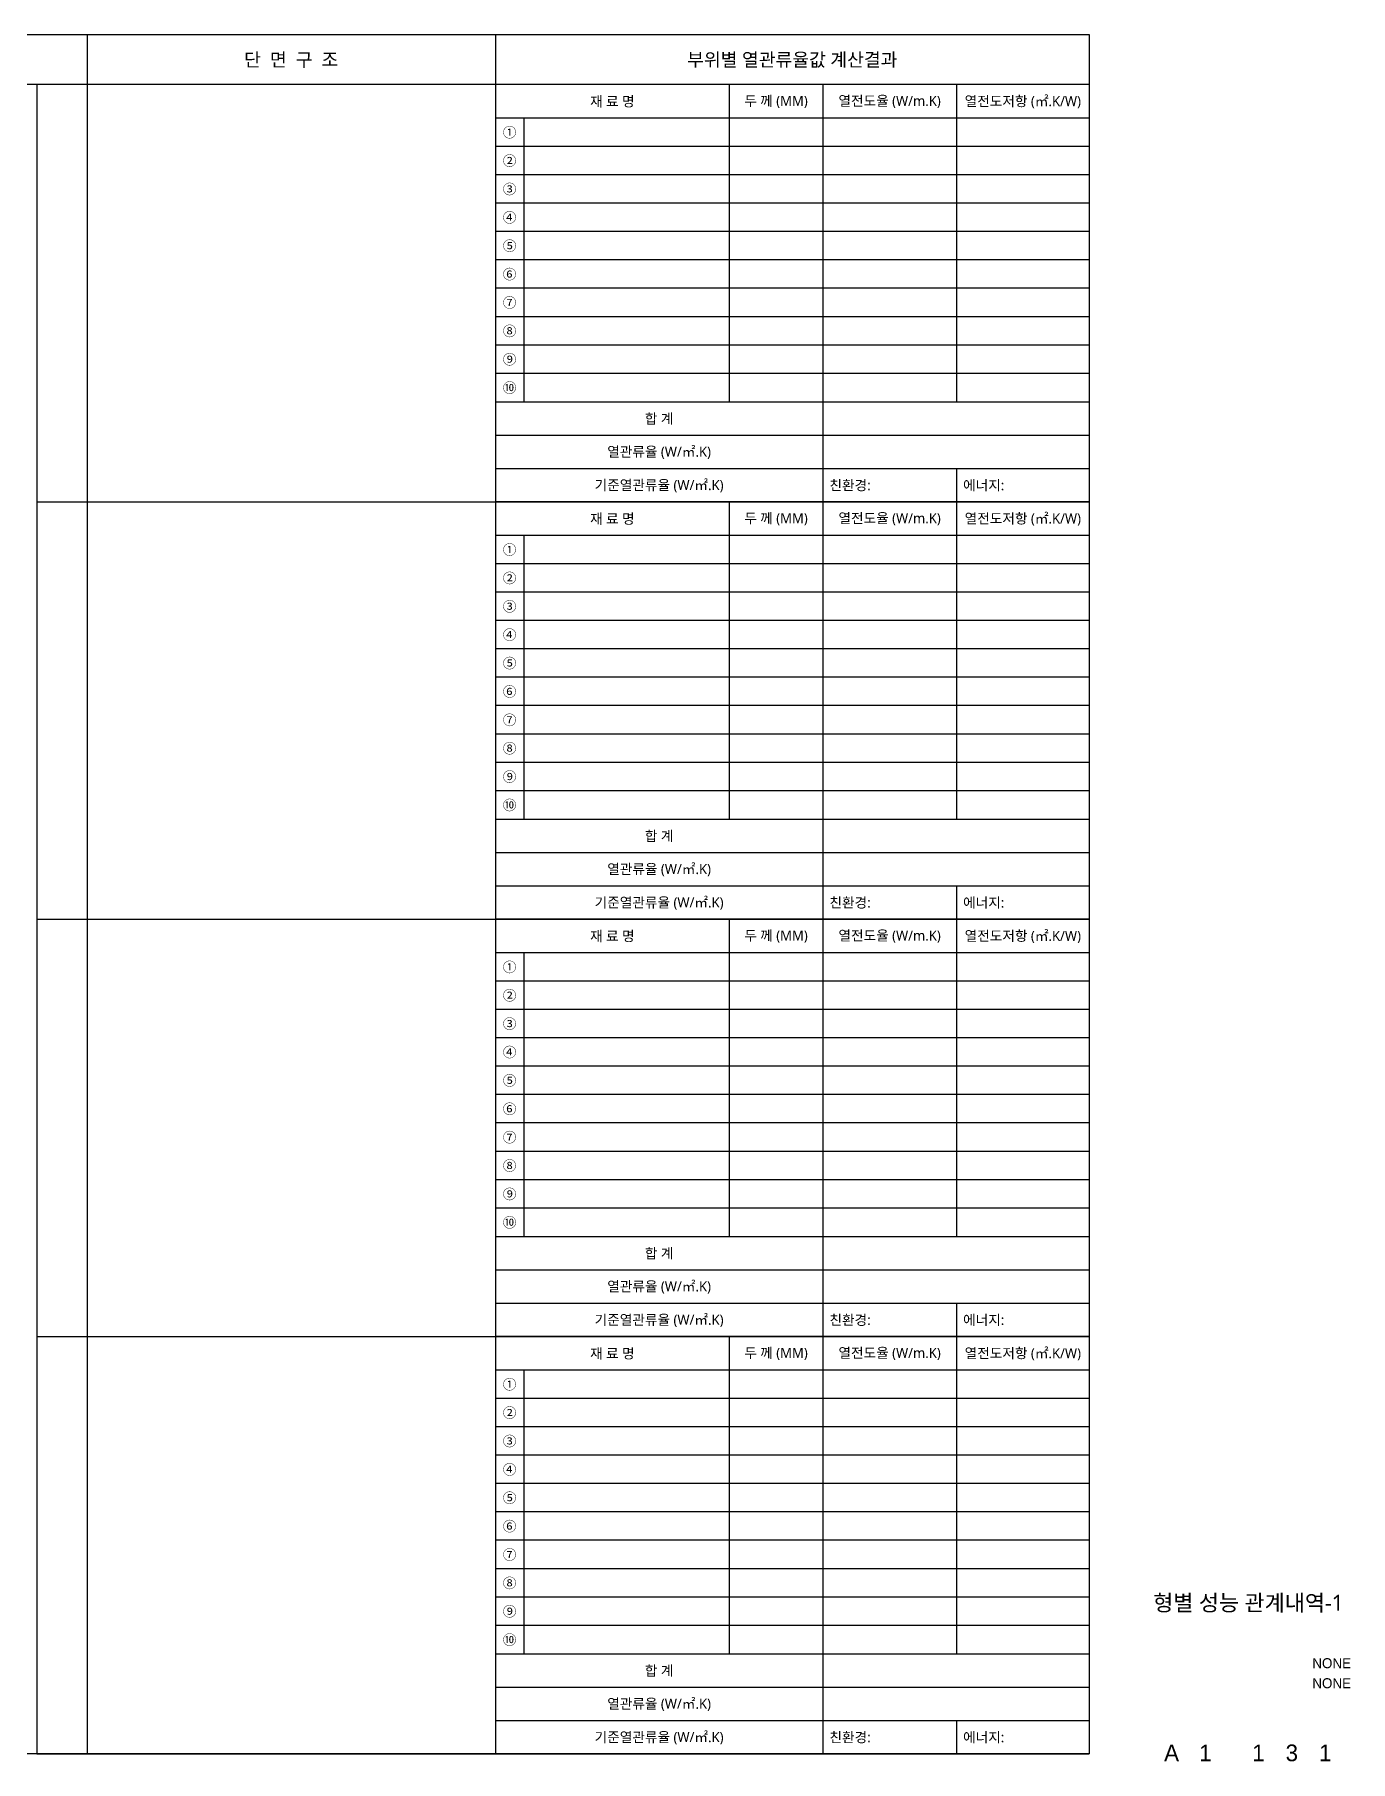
# Model space of a CAD drawing. Header units: millimetres. Extents: x 17329847 to 17386789, y -19727600 to -19720590.
# Drawn here: x 17333590 to 17337529, y -19726992 to -19721819 of the extents above; entities that cross this region are included whole.
import ezdxf
from ezdxf.enums import TextEntityAlignment as Align

# ---------------------------------------------------------------- set-up
doc = ezdxf.new("R2010")
doc.units = ezdxf.units.MM
doc.header["$LTSCALE"] = 100
doc.header["$MEASUREMENT"] = 0
for name, color, linetype in [('TEXT', 3, 'CONTINUOUS'), ('TEXT-TITLE', 6, 'CONTINUOUS'), ('TEXT-기입', 6, 'CONTINUOUS'), ('TEXT1-일반글씨', 3, 'CONTINUOUS'), ('TEXT2-제목', 7, 'CONTINUOUS'), ('도면폼', 7, 'CONTINUOUS')]:
    doc.layers.add(name, color=color, linetype=linetype)
doc.styles.add('CGS', font='cgse', dxfattribs={"bigfont": 'cgs'})
doc.styles.add('나눔바른고딕', font='NanumBarunGothic.ttf')

# ---------------------------------------------------------------- blocks, each defined once
blk = doc.blocks.new('BOX1')
at = {"layer": '도면폼', "ltscale": 1000}
blk.add_line((1777.5, 1250), (0, 1250), dxfattribs=at)
at = {"layer": '도면폼', "color": 4, "ltscale": 1000}
for p, q in [((700, 1250), (700, 300)), ((980, 1250), (980, 0)), ((1380, 1250), (1380, 300)), ((1777.5, 1150), (0, 1150)), ((85, 1150), (85, 300)), ((0, 300), (1777.5, 300)), ((0, 200), (1777.5, 200)), ((0, 100), (1777.5, 100)), ((1380, 100), (1380, 0))]:
    blk.add_line(p, q, dxfattribs=at)
at = {"layer": '도면폼', "color": 8}
for p, q in [((1777.5, 1065), (0, 1065)), ((1777.5, 980), (0, 980)), ((1777.5, 895), (0, 895)), ((1777.5, 810), (0, 810)), ((1777.5, 725), (0, 725)), ((1777.5, 640), (0, 640)), ((1777.5, 555), (0, 555)), ((1777.5, 470), (0, 470)), ((1777.5, 385), (0, 385))]:
    blk.add_line(p, q, dxfattribs=at)
at = {"layer": 'TEXT1-일반글씨', "style": '나눔바른고딕'}
for s, p in [('재 료 명', (350, 1200)), ('두 께 (MM)', (840, 1200)), ('열전도율 (W/m.K)', (1180, 1200)), ('열전도저항 (㎡.K/W)', (1578.8, 1200)), ('①', (42.5, 1107.5)), ('②', (42.5, 1022.5)), ('③', (42.5, 937.5)), ('④', (42.5, 852.5)), ('⑤', (42.5, 767.5)), ('⑥', (42.5, 682.5)), ('⑦', (42.5, 597.5)), ('⑧', (42.5, 512.5)), ('⑨', (42.5, 427.5)), ('⑩', (42.5, 342.5)), ('합 계', (490, 250)), ('열관류율 (W/㎡.K)', (490, 150)), ('기준열관류율 (W/㎡.K)', (490, 50))]:
    blk.add_text(s, height=30, dxfattribs=at).set_placement(p, align=Align.MIDDLE)
for s, p in [('친환경:', (1000, 50)), ('에너지:', (1400, 50))]:
    blk.add_text(s, height=30, dxfattribs=at).set_placement(p, align=Align.MIDDLE_LEFT)

msp = doc.modelspace()

# ---------------------------------------------------------------- linework, layer by layer
at = {"layer": '도면폼'}
for p, q in [((17333747.4, -19721819.3), (17333747.4, -19726969.3)), ((17334969.9, -19721819.3), (17334969.9, -19726969.3)), ((17336747.4, -19721969.3), (17333297.4, -19721969.3)), ((17333597.4, -19721969.3), (17333597.4, -19726969.3)), ((17333597.4, -19723219.3), (17336747.4, -19723219.3)), ((17333597.4, -19724469.3), (17336747.4, -19724469.3)), ((17333597.4, -19725719.3), (17336747.4, -19725719.3)), ((17333597.4, -19726969.3), (17336747.4, -19726969.3))]:
    msp.add_line(p, q, dxfattribs=at)
at = {"layer": '도면폼', "ltscale": 1000}
for p, q in [((17333597.4, -19724469.3), (17336747.4, -19724469.3)), ((17336747.4, -19724469.3), (17334969.9, -19724469.3)), ((17333597.4, -19725719.3), (17336747.4, -19725719.3)), ((17333597.4, -19726969.3), (17336747.4, -19726969.3)), ((17336747.4, -19726969.3), (17334969.9, -19726969.3))]:
    msp.add_line(p, q, dxfattribs=at)
at = {"layer": '도면폼'}
msp.add_lwpolyline([(17333297.4, -19721819.3), (17336747.4, -19721819.3), (17336747.4, -19726969.3), (17333297.4, -19726969.3)], close=True, dxfattribs=at)

# ---------------------------------------------------------------- block references
at = {"layer": 'TEXT', "color": 3}
for p in [(17334969.9, -19723219.3), (17334969.9, -19724469.3), (17334969.9, -19725719.3), (17334969.9, -19726969.3)]:
    msp.add_blockref('BOX1', p, dxfattribs=at)

# ---------------------------------------------------------------- texts
at = {"layer": 'TEXT-TITLE', "style": '나눔바른고딕'}
msp.add_text('형별 성능 관계내역-1', height=48, dxfattribs=at).set_placement((17337224, -19726540.5), align=Align.CENTER)
at = {"layer": 'TEXT-기입', "style": 'CGS'}
for p in [(17337415.3, -19726721.3), (17337415.3, -19726781.3)]:
    msp.add_text('NONE', height=30, dxfattribs=at).set_placement(p, align=Align.BOTTOM_LEFT)
for s, p in [('A', (17336994, -19726965.9)), ('1', (17337095.3, -19726965.9)), ('1', (17337254, -19726965.9)), ('3', (17337354, -19726965.9)), ('1', (17337454, -19726965.9))]:
    msp.add_text(s, height=50, dxfattribs=at).set_placement(p, align=Align.MIDDLE_CENTER)
at = {"layer": 'TEXT2-제목', "style": '나눔바른고딕'}
for s, p in [('단  면  구  조', (17334358.6, -19721894.3)), ('부위별 열관류율값 계산결과', (17335858.6, -19721894.3))]:
    msp.add_text(s, height=40, dxfattribs=at).set_placement(p, align=Align.MIDDLE)

doc.saveas('drawing.dxf')
